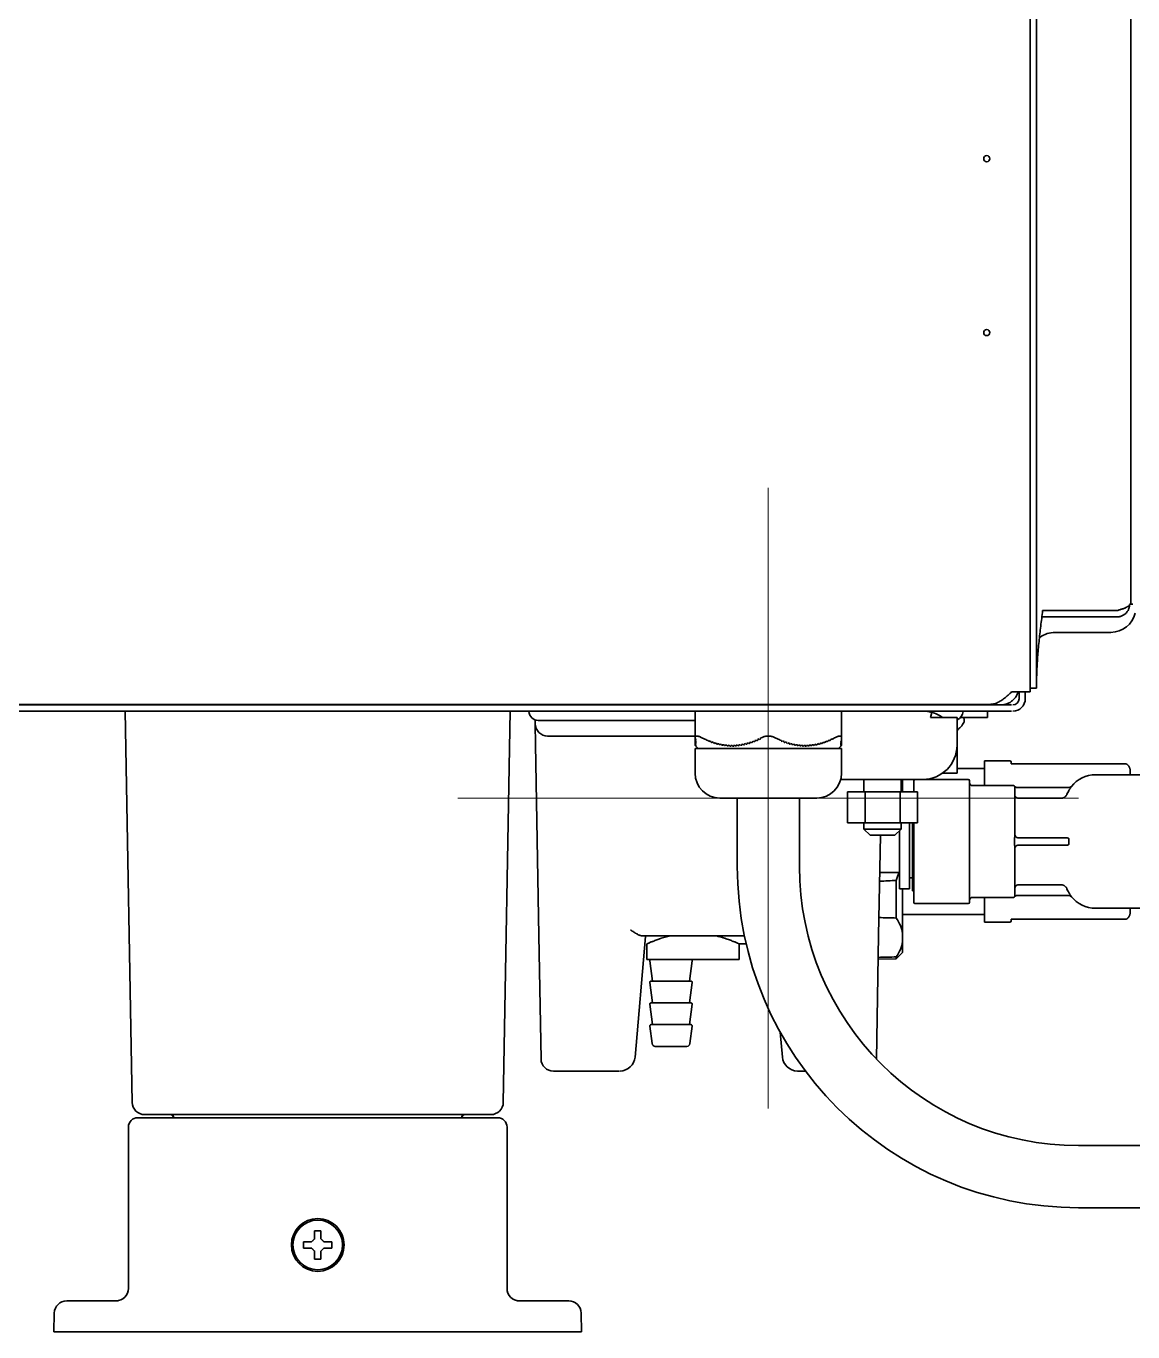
# Model space of a CAD drawing. Extents: x 5809 to 10669, y -850 to 3566.
# Drawn here: x 7912.9 to 8091.2, y 1270.8 to 1481.2 of the extents above; entities that cross this region are included whole.
import ezdxf

# ---------------------------------------------------------------- set-up
doc = ezdxf.new("R2010")
doc.units = 0
doc.header["$LTSCALE"] = 5
doc.layers.get('0').update_dxf_attribs({"linetype": 'CONTINUOUS', "lineweight": 0})
doc.layers.add('1', color=7, linetype='CONTINUOUS', true_color=0xffffff)

msp = doc.modelspace()

# ---------------------------------------------------------------- linework, layer by layer
at = {"color": 1}
for p, q in [((8032.47, 1406.83), (8032.47, 1306.83)), ((7982.47, 1356.83), (8082.47, 1356.83))]:
    msp.add_line(p, q, dxfattribs=at)
at = {"layer": '1', "color": 7, "linetype": 'Continuous', "lineweight": 35}
for p, q in [((8090.87, 1388.07), (8090.87, 2086.35)), ((8074.67, 2073.33), (8074.67, 1373.93)), ((8075.67, 1376.62), (8075.67, 1558.83)), ((8076.67, 1387.03), (8088.67, 1387.03)), ((8090.67, 1388.06), (8091.13, 1388.08)), ((8091.13, 1388.08), (8091.21, 1388.08)), ((8076.58, 1386.03), (8088.67, 1386.03)), ((8078.67, 1383.53), (8087.67, 1383.53)), ((8075.67, 1376.53), (8075.67, 1374.53)), ((8072.67, 1373.93), (8071.67, 1373.93)), ((8074.67, 1373.93), (8072.67, 1373.93)), ((8072.87, 1373.93), (8072.87, 1372.83)), ((8073.87, 1373.93), (8073.87, 1372.83)), ((8074.67, 1374.53), (8075.67, 1374.53)), ((7077.34, 1371.93), (8068.41, 1371.93)), ((7649.37, 1371.83), (8071.67, 1371.83)), ((7931.37, 1371.83), (7931.37, 1371.93)), ((7988.37, 1371.93), (7988.37, 1371.83)), ((7074.67, 1370.83), (8071.67, 1370.83)), ((7929.97, 1307.79), (7928.87, 1370.83)), ((7989.77, 1307.79), (7990.87, 1370.83)), ((8020.67, 1366.6), (8020.67, 1370.83)), ((8044.27, 1366.6), (8044.27, 1370.83)), ((8058.6, 1369.83), (8058.82, 1370.63)), ((8062.87, 1369.83), (8058.6, 1369.83)), ((8062.87, 1365.33), (8062.87, 1369.83)), ((8067.79, 1369.83), (8063.46, 1369.83)), ((8063.84, 1370.83), (8063.84, 1370.77)), ((8067.79, 1369.83), (8067.79, 1370.83)), ((7994.91, 1368.79), (7994.9, 1369.42)), ((7994.97, 1365.47), (7994.91, 1368.79)), ((7998.87, 1369.33), (7995.41, 1369.33)), ((8020.67, 1369.33), (7998.87, 1369.33)), ((8064.04, 1369.23), (8064.04, 1369.43)), ((7995.5, 1334.69), (7994.97, 1365.47)), ((7996.91, 1366.83), (7999.91, 1366.83)), ((7999.91, 1366.83), (8020.67, 1366.83)), ((8020.67, 1366.45), (8020.67, 1366.6)), ((8020.67, 1366.45), (8020.67, 1366.37)), ((8020.67, 1366.25), (8020.67, 1366.37)), ((8020.67, 1366.25), (8020.67, 1366.18)), ((8020.77, 1366.08), (8020.67, 1366.18)), ((8020.67, 1366.07), (8020.67, 1366.18)), ((8020.67, 1366.07), (8020.67, 1366)), ((8020.77, 1365.98), (8020.67, 1366.07)), ((8020.77, 1365.91), (8020.67, 1366)), ((8020.67, 1365.91), (8020.67, 1366)), ((8020.67, 1365.91), (8020.67, 1365.85)), ((8020.77, 1365.81), (8020.67, 1365.91)), ((8020.77, 1365.75), (8020.67, 1365.85)), ((8020.67, 1365.76), (8020.67, 1365.85)), ((8020.67, 1365.76), (8020.67, 1365.71)), ((8020.77, 1365.67), (8020.67, 1365.76)), ((8020.77, 1365.62), (8020.67, 1365.71)), ((8020.67, 1365.64), (8020.67, 1365.71)), ((8020.67, 1365.64), (8020.67, 1365.59)), ((8020.77, 1365.54), (8020.67, 1365.64)), ((8020.77, 1365.5), (8020.67, 1365.59)), ((8020.67, 1365.53), (8020.67, 1365.59)), ((8020.67, 1365.53), (8020.67, 1365.5)), ((8020.77, 1365.44), (8020.67, 1365.53)), ((8020.77, 1365.4), (8020.67, 1365.5)), ((8020.67, 1365.45), (8020.67, 1365.5)), ((8020.67, 1365.45), (8020.67, 1365.42)), ((8020.77, 1365.35), (8020.67, 1365.45)), ((8020.77, 1365.32), (8020.67, 1365.42)), ((8020.67, 1365.38), (8020.67, 1365.42)), ((8020.67, 1365.38), (8020.67, 1365.36)), ((8020.77, 1365.28), (8020.67, 1365.38)), ((8020.77, 1365.26), (8020.67, 1365.36)), ((8020.67, 1365.34), (8020.67, 1365.36)), ((8020.67, 1365.34), (8020.67, 1365.33)), ((8020.77, 1365.24), (8020.67, 1365.34)), ((8020.77, 1366.36), (8020.77, 1366.28)), ((8020.77, 1366.16), (8020.77, 1366.08)), ((8020.77, 1365.98), (8020.77, 1365.91)), ((8020.77, 1365.81), (8020.77, 1365.75)), ((8020.77, 1365.67), (8020.77, 1365.62)), ((8020.77, 1365.54), (8020.77, 1365.5)), ((8020.77, 1365.44), (8020.77, 1365.4)), ((8020.77, 1365.35), (8020.77, 1365.32)), ((8022.77, 1366.1), (8022.82, 1366.01)), ((8022.94, 1366.03), (8022.99, 1365.94)), ((8023.2, 1365.94), (8023.25, 1365.84)), ((8023.38, 1365.87), (8023.43, 1365.78)), ((8023.64, 1365.79), (8023.69, 1365.69)), ((8023.81, 1365.73), (8023.86, 1365.64)), ((8024.07, 1365.66), (8024.12, 1365.56)), ((8024.24, 1365.61), (8024.29, 1365.52)), ((8024.5, 1365.55), (8024.55, 1365.45)), ((8024.67, 1365.51), (8024.72, 1365.41)), ((8024.93, 1365.46), (8024.98, 1365.36)), ((8025.11, 1365.43), (8025.16, 1365.33)), ((8025.37, 1365.39), (8025.42, 1365.29)), ((8025.54, 1365.37), (8025.59, 1365.27)), ((8025.8, 1365.34), (8025.85, 1365.24)), ((8027.32, 1365.24), (8027.27, 1365.34)), ((8027.58, 1365.26), (8027.53, 1365.36)), ((8027.76, 1365.28), (8027.71, 1365.38)), ((8028.02, 1365.32), (8027.97, 1365.42)), ((8028.19, 1365.35), (8028.14, 1365.45)), ((8028.45, 1365.4), (8028.4, 1365.5)), ((8028.62, 1365.44), (8028.57, 1365.53)), ((8028.88, 1365.5), (8028.83, 1365.59)), ((8029.05, 1365.54), (8029, 1365.64)), ((8029.31, 1365.62), (8029.26, 1365.71)), ((8029.49, 1365.67), (8029.44, 1365.76)), ((8029.75, 1365.75), (8029.7, 1365.85)), ((8029.92, 1365.81), (8029.87, 1365.91)), ((8030.18, 1365.91), (8030.13, 1366)), ((8030.35, 1365.98), (8030.3, 1366.07)), ((8030.61, 1366.08), (8030.56, 1366.18)), ((8034.57, 1366.1), (8034.52, 1366.01)), ((8034.74, 1366.03), (8034.69, 1365.94)), ((8035, 1365.94), (8034.95, 1365.84)), ((8035.18, 1365.87), (8035.13, 1365.78)), ((8035.44, 1365.79), (8035.39, 1365.69)), ((8035.61, 1365.73), (8035.56, 1365.64)), ((8035.87, 1365.66), (8035.82, 1365.56)), ((8036.04, 1365.61), (8035.99, 1365.52)), ((8036.3, 1365.55), (8036.25, 1365.45)), ((8036.47, 1365.51), (8036.42, 1365.41)), ((8036.73, 1365.46), (8036.68, 1365.36)), ((8036.91, 1365.43), (8036.86, 1365.33)), ((8037.17, 1365.39), (8037.12, 1365.29)), ((8037.34, 1365.37), (8037.29, 1365.27)), ((8037.6, 1365.34), (8037.55, 1365.24)), ((8039.02, 1365.24), (8039.07, 1365.34)), ((8039.28, 1365.26), (8039.33, 1365.36)), ((8039.46, 1365.28), (8039.51, 1365.38)), ((8039.72, 1365.32), (8039.77, 1365.42)), ((8039.89, 1365.35), (8039.94, 1365.45)), ((8040.15, 1365.4), (8040.2, 1365.5)), ((8040.32, 1365.44), (8040.37, 1365.53)), ((8040.58, 1365.5), (8040.63, 1365.59)), ((8040.75, 1365.54), (8040.8, 1365.64)), ((8041.01, 1365.62), (8041.06, 1365.71)), ((8041.19, 1365.67), (8041.24, 1365.76)), ((8041.45, 1365.75), (8041.5, 1365.85)), ((8041.62, 1365.81), (8041.67, 1365.91)), ((8041.88, 1365.91), (8041.93, 1366)), ((8042.05, 1365.98), (8042.1, 1366.07)), ((8042.31, 1366.08), (8042.36, 1366.18)), ((8044.27, 1366.1), (8044.17, 1366.01)), ((8044.27, 1366.03), (8044.17, 1365.94)), ((8044.17, 1365.94), (8044.17, 1366.01)), ((8044.27, 1365.94), (8044.17, 1365.84)), ((8044.27, 1365.87), (8044.17, 1365.78)), ((8044.17, 1365.78), (8044.17, 1365.84)), ((8044.27, 1365.79), (8044.17, 1365.69)), ((8044.27, 1365.73), (8044.17, 1365.64)), ((8044.17, 1365.64), (8044.17, 1365.69)), ((8044.27, 1365.66), (8044.17, 1365.56)), ((8044.27, 1365.61), (8044.17, 1365.52)), ((8044.17, 1365.52), (8044.17, 1365.56)), ((8044.27, 1365.55), (8044.17, 1365.45)), ((8044.27, 1365.51), (8044.17, 1365.41)), ((8044.27, 1365.46), (8044.17, 1365.36)), ((8044.17, 1365.41), (8044.17, 1365.45)), ((8044.27, 1365.43), (8044.17, 1365.33)), ((8044.27, 1365.39), (8044.17, 1365.29)), ((8044.27, 1365.37), (8044.17, 1365.27)), ((8044.17, 1365.33), (8044.17, 1365.36)), ((8044.27, 1365.34), (8044.17, 1365.24)), ((8044.27, 1366.09), (8044.27, 1366.03)), ((8044.27, 1365.94), (8044.27, 1366.03)), ((8044.27, 1365.94), (8044.27, 1365.87)), ((8044.27, 1365.79), (8044.27, 1365.87)), ((8044.27, 1365.79), (8044.27, 1365.73)), ((8044.27, 1365.66), (8044.27, 1365.73)), ((8044.27, 1365.66), (8044.27, 1365.61)), ((8044.27, 1365.55), (8044.27, 1365.61)), ((8044.27, 1365.55), (8044.27, 1365.51)), ((8044.27, 1365.46), (8044.27, 1365.51)), ((8044.27, 1365.46), (8044.27, 1365.43)), ((8044.27, 1365.39), (8044.27, 1365.43)), ((8044.27, 1365.39), (8044.27, 1365.37)), ((8044.27, 1365.34), (8044.27, 1365.37)), ((8044.27, 1365.34), (8044.27, 1365.33)), ((8020.67, 1365.33), (8020.77, 1365.23)), ((8020.67, 1365.31), (8020.67, 1365.33)), ((8020.67, 1365.31), (8020.67, 1365.31)), ((8020.67, 1365.31), (8020.77, 1365.21)), ((8020.67, 1365.31), (8020.77, 1365.21)), ((8020.67, 1365.31), (8021.16, 1364.83)), ((8032.47, 1364.83), (8020.67, 1364.83)), ((8020.67, 1364.83), (8020.67, 1360.83)), ((8020.77, 1365.28), (8020.77, 1365.26)), ((8020.77, 1365.24), (8020.77, 1365.23)), ((8020.77, 1365.21), (8020.77, 1365.21)), ((8025.97, 1365.33), (8026.02, 1365.23)), ((8026.23, 1365.32), (8026.28, 1365.22)), ((8026.41, 1365.31), (8026.46, 1365.21)), ((8026.67, 1365.31), (8026.72, 1365.21)), ((8026.84, 1365.31), (8026.89, 1365.21)), ((8027.15, 1365.23), (8027.1, 1365.33)), ((8044.27, 1364.83), (8032.47, 1364.83)), ((8037.77, 1365.33), (8037.72, 1365.23)), ((8038.03, 1365.32), (8037.98, 1365.22)), ((8038.21, 1365.31), (8038.16, 1365.21)), ((8038.47, 1365.31), (8038.42, 1365.21)), ((8038.64, 1365.31), (8038.59, 1365.21)), ((8038.85, 1365.23), (8038.9, 1365.33)), ((8043.79, 1364.83), (8044.27, 1365.31)), ((8044.27, 1365.33), (8044.17, 1365.23)), ((8044.27, 1365.32), (8044.17, 1365.22)), ((8044.27, 1365.31), (8044.17, 1365.21)), ((8044.17, 1365.27), (8044.17, 1365.29)), ((8044.17, 1365.23), (8044.17, 1365.24)), ((8044.17, 1365.21), (8044.17, 1365.22)), ((8044.27, 1365.32), (8044.27, 1365.33)), ((8044.27, 1365.32), (8044.27, 1365.31)), ((8044.27, 1365.31), (8044.27, 1365.31)), ((8044.27, 1360.83), (8044.27, 1364.83)), ((8062.87, 1365.33), (8062.87, 1360.83)), ((8067.29, 1361.58), (8062.87, 1361.58)), ((8067.29, 1358.83), (8067.29, 1362.83)), ((8071.39, 1362.83), (8067.29, 1362.83)), ((8071.59, 1362.63), (8071.59, 1362.35)), ((8089.91, 1362.35), (8071.59, 1362.35)), ((8072.59, 1362.35), (8072.59, 1362.35)), ((8044.15, 1359.83), (8044.37, 1359.83)), ((8044.37, 1359.83), (8057.37, 1359.83)), ((8047.87, 1359.83), (8047.87, 1357.83)), ((8053.87, 1357.83), (8053.87, 1359.83)), ((8054.09, 1359.83), (8054.09, 1357.83)), ((8055.89, 1359.63), (8055.89, 1357.83)), ((8064.69, 1359.83), (8056.09, 1359.83)), ((8062.87, 1360.83), (8060.54, 1360.83)), ((8064.89, 1340.03), (8064.89, 1359.63)), ((8110.19, 1360.58), (8085.19, 1360.58)), ((8090.79, 1361.12), (8090.79, 1360.58)), ((8045.22, 1357.83), (8045.22, 1352.83)), ((8045.22, 1357.83), (8048.05, 1357.83)), ((8048.05, 1357.83), (8053.7, 1357.83)), ((8048.05, 1357.83), (8048.05, 1352.83)), ((8053.7, 1357.83), (8056.52, 1357.83)), ((8053.7, 1357.83), (8053.7, 1352.83)), ((8056.52, 1357.83), (8056.52, 1352.83)), ((8071.99, 1358.83), (8065.39, 1358.83)), ((8072.16, 1358.74), (8072.16, 1358.73)), ((8072.19, 1358.56), (8072.19, 1350.88)), ((8080.91, 1358.53), (8072.57, 1358.53)), ((8081.3, 1358.71), (8081.3, 1358.7)), ((8040.27, 1356.83), (8024.67, 1356.83)), ((8027.47, 1356.83), (8027.47, 1345.83)), ((8037.47, 1345.83), (8037.47, 1356.83)), ((8079.65, 1356.8), (8072.69, 1356.8)), ((8048.05, 1352.83), (8045.22, 1352.83)), ((8047.87, 1352.83), (8047.87, 1351.83)), ((8053.7, 1352.83), (8048.05, 1352.83)), ((8056.52, 1352.83), (8053.7, 1352.83)), ((8053.87, 1351.83), (8053.87, 1352.83)), ((8055.19, 1352.83), (8055.19, 1342.23)), ((8055.69, 1352.83), (8055.69, 1349.83)), ((8055.89, 1352.83), (8055.89, 1349.83)), ((8047.87, 1351.83), (8048.87, 1350.83)), ((8047.87, 1351.83), (8053.87, 1351.83)), ((8048.87, 1350.83), (8050.87, 1350.83)), ((8050.52, 1350.83), (8050.24, 1334.69)), ((8050.87, 1350.83), (8052.87, 1350.83)), ((8052.87, 1350.83), (8053.87, 1351.83)), ((8053.59, 1342.23), (8053.59, 1351.55)), ((8055.69, 1349.83), (8055.69, 1341.88)), ((8055.89, 1349.83), (8055.89, 1340.03)), ((8072.16, 1349.41), (8072.16, 1350.25)), ((8072.19, 1348.77), (8072.19, 1341.09)), ((8080.47, 1350.43), (8072.69, 1350.43)), ((8072.69, 1349.23), (8080.47, 1349.23)), ((8080.91, 1350.24), (8080.91, 1349.42)), ((8050.42, 1344.83), (8053.59, 1344.83)), ((8053.09, 1337.5), (8053.09, 1343.56)), ((8053.59, 1342.23), (8055.19, 1342.23)), ((8054.09, 1342.23), (8054.09, 1335.04)), ((8055.19, 1344), (8055.69, 1344)), ((8072.69, 1342.85), (8079.65, 1342.85)), ((8055.69, 1341.88), (8055.89, 1341.88)), ((8065.39, 1340.83), (8071.99, 1340.83)), ((8067.29, 1336.83), (8067.29, 1340.83)), ((8072.16, 1340.92), (8072.16, 1340.91)), ((8072.57, 1341.13), (8080.91, 1341.13)), ((8081.3, 1340.95), (8081.3, 1340.94)), ((8054.09, 1338.08), (8067.29, 1338.08)), ((8056.09, 1339.83), (8064.69, 1339.83)), ((8085.19, 1339.08), (8110.19, 1339.08)), ((8090.79, 1339.08), (8090.79, 1338.53)), ((8067.29, 1336.83), (8071.39, 1336.83)), ((8071.59, 1337.03), (8071.59, 1337.3)), ((8071.59, 1337.3), (8089.91, 1337.3)), ((8072.59, 1337.3), (8072.59, 1337.31)), ((7995.85, 1314.79), (7995.5, 1334.69)), ((8011, 1315.11), (8012.7, 1334.54)), ((8028.63, 1334.62), (8012.17, 1334.62)), ((8012.7, 1334.54), (8012.71, 1334.62)), ((8049.89, 1314.79), (8050.24, 1334.69)), ((8054.09, 1335.04), (8054.09, 1333.7)), ((8012.89, 1333.37), (8012.89, 1330.83)), ((8012.89, 1333.33), (8012.99, 1333.33)), ((8027.7, 1333.33), (8028.91, 1333.33)), ((8027.79, 1330.83), (8027.79, 1333.37)), ((8053.09, 1330.91), (8054.09, 1331.93)), ((8054.09, 1331.93), (8054.09, 1333.7)), ((8027.79, 1330.83), (8012.89, 1330.83)), ((8013.39, 1330.6), (8013.79, 1327.33)), ((8019.79, 1327.33), (8020.19, 1330.6)), ((8050.18, 1330.86), (8053.09, 1330.91)), ((8053.09, 1330.91), (8053.09, 1331.24)), ((8013.39, 1327.1), (8013.79, 1323.83)), ((8013.59, 1327.33), (8019.99, 1327.33)), ((8019.79, 1323.83), (8020.19, 1327.1)), ((8013.39, 1323.6), (8013.79, 1320.33)), ((8013.59, 1323.83), (8019.99, 1323.83)), ((8019.79, 1320.33), (8020.19, 1323.6)), ((8013.39, 1320.1), (8013.74, 1317.27)), ((8013.59, 1320.33), (8019.99, 1320.33)), ((8019.85, 1317.27), (8020.19, 1320.1)), ((8034.4, 1319.11), (8034.75, 1315.11)), ((8019.35, 1316.83), (8014.24, 1316.83)), ((7997.85, 1312.83), (8008.51, 1312.83)), ((8037.24, 1312.83), (8038.47, 1312.83)), ((7930.87, 1305.33), (7933.37, 1305.33)), ((7933.97, 1305.83), (7931.97, 1305.83)), ((7933.37, 1305.33), (7986.37, 1305.33)), ((7985.77, 1305.83), (7933.97, 1305.83)), ((7936.63, 1305.33), (7936.63, 1305.33)), ((7983.11, 1305.33), (7983.11, 1305.33)), ((7987.77, 1305.83), (7985.77, 1305.83)), ((7986.37, 1305.33), (7988.87, 1305.33)), ((7929.37, 1277.83), (7929.37, 1303.83)), ((7990.37, 1303.83), (7990.37, 1277.83)), ((8092.47, 1300.83), (8082.47, 1300.83)), ((8082.47, 1290.83), (8092.47, 1290.83)), ((7957.57, 1284.83), (7957.57, 1285.33)), ((7957.57, 1284.33), (7957.57, 1284.83)), ((7962.17, 1285.33), (7962.17, 1284.83)), ((7962.17, 1284.83), (7962.17, 1284.33)), ((7918.46, 1275.58), (7918.45, 1275.57)), ((7919.43, 1275.83), (7921.43, 1275.83)), ((7921.43, 1275.83), (7927.74, 1275.83)), ((7991.92, 1275.88), (7991.74, 1275.93)), ((7992, 1275.83), (7998.32, 1275.83)), ((7998.32, 1275.83), (8000.32, 1275.83)), ((8001.3, 1275.57), (8001.28, 1275.58)), ((7917.37, 1270.83), (7917.43, 1273.86)), ((8002.32, 1273.86), (8002.37, 1270.83)), ((7921.37, 1270.83), (7917.37, 1270.83)), ((7998.37, 1270.83), (7921.37, 1270.83)), ((8002.37, 1270.83), (7998.37, 1270.83))]:
    msp.add_line(p, q, dxfattribs=at)
at = {"layer": '1'}
msp.add_line((8053.59, 1351.55), (8053.59, 1344.83), dxfattribs=at)
at = {"layer": '1', "color": 7, "linetype": 'Continuous', "lineweight": 35}
for centre, radius in [((8067.67, 1459.83), 0.5), ((8067.67, 1431.83), 0.5), ((7959.87, 1284.83), 4.25), ((7959.87, 1284.83), 4)]:
    msp.add_circle(centre, radius, dxfattribs=at)
for centre, radius, start, end in [((8087.67, 1387.53), 4, 270, 346.8394), ((8078.67, 1379.53), 4, 90, 127.4921), ((8071.87, 1372.83), 1, 270, 0), ((8071.87, 1372.83), 2, 270, 0), ((7995.41, 1370.83), 1.5, 182, 270), ((8057.37, 1365.33), 5.5, 74.7449, 90), ((8057.37, 1365.33), 5.5, 54.9032, 74.7449), ((8062.34, 1370.83), 1.5, 290.9307, 358), ((8063.64, 1369.43), 0.4, 0, 90), ((7996.91, 1368.83), 2, 181, 270), ((8059.84, 1371.45), 4.8, 309.1314, 329.6988), ((8063.64, 1369.23), 0.4, 329.6988, 0), ((8147.57, 1505.59), 188.32, 227.6358, 227.6769), ((8156.76, 1514.66), 201.27, 227.4571, 227.4958), ((8172.75, 1530.47), 223.82, 227.1979, 227.2328), ((8057.37, 1365.33), 5.5, 270, 0), ((8071.39, 1362.63), 0.2, 0, 90), ((8024.67, 1360.83), 4, 180, 270), ((8040.27, 1360.83), 4, 270, 0), ((8056.09, 1359.63), 0.2, 90, 180), ((8064.69, 1359.63), 0.2, 0, 90), ((8065.39, 1359.33), 0.5, 180, 270), ((8085.19, 1355.58), 5, 90, 141.1508), ((8071.99, 1358.63), 0.2, 34.8499, 90), ((8072.57, 1359.03), 0.5, 214.8499, 270), ((8080.91, 1359.03), 0.5, 270, 321.1508), ((8072.69, 1350.93), 0.5, 180, 270), ((8072.69, 1348.73), 0.5, 90, 180), ((8082.47, 1345.83), 55, 180, 270), ((8082.47, 1345.83), 45, 180, 270), ((7910.99, 4040.46), 2700.64, 272.95884, 273.01615), ((8065.39, 1340.33), 0.5, 90, 180), ((8071.99, 1341.03), 0.2, 270, 325.1501), ((8072.57, 1340.63), 0.5, 90, 145.1501), ((8080.91, 1340.63), 0.5, 38.8492, 90), ((8085.19, 1344.08), 5, 218.8492, 270), ((8056.09, 1340.03), 0.2, 180, 270), ((8064.69, 1340.03), 0.2, 270, 0), ((8071.39, 1337.03), 0.2, 270, 0), ((8013.59, 1330.63), 0.2, 90, 186.9365), ((8019.99, 1330.63), 0.2, 353.0635, 90), ((8013.59, 1327.13), 0.2, 90, 186.9365), ((8019.99, 1327.13), 0.2, 353.0635, 90), ((8013.59, 1323.63), 0.2, 90, 186.9365), ((8019.99, 1323.63), 0.2, 353.0635, 90), ((8013.59, 1320.13), 0.2, 90, 186.9365), ((8019.99, 1320.13), 0.2, 353.0635, 90), ((8014.24, 1317.33), 0.5, 186.9365, 270), ((8019.35, 1317.33), 0.5, 270, 353.0635), ((8008.51, 1315.33), 2.5, 271.5557, 355), ((8037.24, 1315.33), 2.5, 185, 267.8197), ((7997.85, 1314.83), 2, 181, 269.999), ((8047.9, 1314.83), 2, 358.7725, 359), ((7931.97, 1307.83), 2, 181, 270), ((7987.77, 1307.83), 2, 270, 359), ((7930.87, 1303.83), 1.5, 90, 180), ((7936.13, 1305.33), 0.5, 1, 90), ((7936.17, 1305.33), 0.5, 0, 90), ((7983.57, 1305.33), 0.5, 90, 180), ((7983.61, 1305.33), 0.5, 90, 179), ((7988.87, 1303.83), 1.5, 0, 90), ((7927.37, 1277.83), 2, 270, 0), ((7992.37, 1277.83), 2, 180, 270), ((7919.43, 1273.83), 2, 90, 179), ((8000.32, 1273.83), 2, 1, 90)]:
    msp.add_arc(centre, radius, start, end, dxfattribs=at)
for centre, major_axis, ratio, start_param, end_param in [((8027.62, 1381.78), (0, 16.72), 0.866025, 2.803604, 2.816256), ((8027.39, 1381.37), (0, 16.18), 0.866025, 2.818486, 2.837982), ((8027.31, 1380.68), (0, 15.57), 0.866025, 2.835814, 2.849259), ((8027.12, 1380.36), (0, 15.12), 0.866025, 2.851342, 2.87199), ((8027.07, 1379.74), (0, 14.58), 0.866025, 2.869992, 2.884205), ((8026.92, 1379.49), (0, 14.22), 0.866025, 2.886105, 2.907849), ((8026.9, 1378.93), (0, 13.75), 0.866025, 2.90606, 2.920993), ((8026.78, 1378.77), (0, 13.47), 0.866025, 2.922673, 2.945428), ((8026.77, 1378.27), (0, 13.07), 0.866025, 2.943883, 2.959468), ((8026.68, 1378.17), (0, 12.87), 0.866025, 2.960893, 2.984539), ((8026.7, 1377.74), (0, 12.53), 0.866025, 2.983273, 2.999417), ((8026.62, 1377.71), (0, 12.41), 0.866025, 3.000555, 3.024939), ((8026.59, 1377.38), (0, 12.08), 0.866025, 3.041395, 3.066336), ((8026.56, 1377.34), (0, 12.03), 0.866025, 3.209826, 3.234841), ((8026.53, 1377.65), (0, 12.34), 0.866025, 3.251358, 3.275849), ((8026.56, 1377.66), (0, 12.45), 0.866025, 3.276936, 3.293163), ((8026.48, 1378.09), (0, 12.78), 0.866025, 3.291947, 3.315729), ((8026.49, 1378.17), (0, 12.97), 0.866025, 3.317108, 3.332793), ((8026.39, 1378.66), (0, 13.36), 0.866025, 3.331293, 3.354207), ((8026.37, 1378.81), (0, 13.62), 0.866025, 3.355847, 3.370895), ((8026.25, 1379.36), (0, 14.08), 0.866025, 3.369144, 3.391064), ((8026.21, 1379.59), (0, 14.43), 0.866025, 3.39293, 3.407267), ((8026.06, 1380.2), (0, 14.96), 0.866025, 3.405302, 3.426138), ((8025.98, 1380.52), (0, 15.39), 0.866025, 3.428193, 3.44177), ((8025.81, 1381.19), (0, 15.99), 0.866025, 3.439628, 3.459319), ((8025.68, 1381.59), (0, 16.51), 0.866025, 3.461528, 3.474314), ((8025.48, 1382.33), (0, 17.18), 0.866025, 3.472031, 3.490549), ((8025.31, 1382.81), (0, 17.81), 0.866025, 3.492876, 3.504862), ((8025.06, 1383.61), (0, 18.56), 0.866025, 3.502473, 3.519811), ((8106.78, 1530.47), (0, -223.82), 0.5, 5.536148, 5.536757), ((8099.04, 1514.66), (0, -201.27), 0.5, 5.540672, 5.541346), ((8024.84, 1384.19), (0, 19.29), 0.866025, 3.522224, 3.533416), ((8024.53, 1385.13), (0, 20.19), 0.866025, 3.530974, 3.549782), ((8094.62, 1505.59), (0, -188.32), 0.5, 5.54379, 5.544508), ((8039.32, 1381.78), (0, -16.72), 0.866025, 5.945196, 5.957848), ((8039.19, 1381.37), (0, -16.18), 0.866025, 5.960079, 5.979575), ((8039.01, 1380.68), (0, -15.57), 0.866025, 5.977407, 5.990852), ((8038.92, 1380.36), (0, -15.12), 0.866025, 5.992935, 6.013582), ((8038.77, 1379.74), (0, -14.58), 0.866025, 6.011585, 6.025797), ((8038.72, 1379.49), (0, -14.22), 0.866025, 6.027697, 6.049442), ((8038.6, 1378.93), (0, -13.75), 0.866025, 6.047652, 6.062585), ((8038.58, 1378.77), (0, -13.47), 0.866025, 6.064266, 6.08702), ((8038.47, 1378.27), (0, -13.07), 0.866025, 6.085476, 6.10106), ((8038.48, 1378.17), (0, -12.87), 0.866025, 6.102485, 6.126131), ((8038.4, 1377.74), (0, -12.53), 0.866025, 6.124865, 6.141009), ((8038.42, 1377.71), (0, -12.41), 0.866025, 6.142147, 6.166532), ((8038.39, 1377.38), (0, -12.08), 0.866025, 6.182987, 6.207929), ((8038.36, 1377.34), (0, -12.03), 0.866025, 0.068233, 0.093248), ((8038.33, 1377.65), (0, -12.34), 0.866025, 0.109765, 0.134256), ((8038.26, 1377.66), (0, -12.45), 0.866025, 0.135344, 0.151571), ((8038.28, 1378.09), (0, -12.78), 0.866025, 0.150355, 0.174136), ((8038.19, 1378.17), (0, -12.97), 0.866025, 0.175515, 0.191201), ((8038.19, 1378.66), (0, -13.36), 0.866025, 0.189701, 0.212614), ((8038.07, 1378.81), (0, -13.62), 0.866025, 0.214254, 0.229302), ((8038.05, 1379.36), (0, -14.08), 0.866025, 0.227551, 0.249472), ((8037.91, 1379.59), (0, -14.43), 0.866025, 0.251338, 0.265675), ((8037.86, 1380.2), (0, -14.96), 0.866025, 0.26371, 0.284546), ((8037.68, 1380.52), (0, -15.39), 0.866025, 0.286601, 0.300177), ((8037.61, 1381.19), (0, -15.99), 0.866025, 0.298035, 0.317727), ((8037.38, 1381.59), (0, -16.51), 0.866025, 0.319935, 0.332721), ((8037.28, 1382.33), (0, -17.18), 0.866025, 0.330439, 0.348956), ((8037.01, 1382.81), (0, -17.81), 0.866025, 0.351283, 0.363269), ((7966.5, 1530.47), (0, -223.82), 0.5, 0.746428, 0.747037), ((8036.86, 1383.61), (0, -18.56), 0.866025, 0.36088, 0.378218), ((7974.75, 1514.66), (0, -201.27), 0.5, 0.741839, 0.742513), ((8036.54, 1384.19), (0, -19.29), 0.866025, 0.380632, 0.391823), ((7979.52, 1505.59), (0, -188.32), 0.5, 0.738677, 0.739395), ((8036.33, 1385.13), (0, -20.19), 0.866025, 0.389382, 0.408189), ((8026.65, 1377.34), (0, 12.13), 0.866025, 3.023982, 3.040571), ((8026.63, 1377.07), (0, 11.86), 0.866025, 3.065712, 3.082613), ((8026.57, 1377.18), (0, 11.87), 0.866025, 3.083101, 3.108394), ((8026.62, 1376.93), (0, 11.72), 0.866025, 3.108118, 3.125186), ((8026.57, 1377.11), (0, 11.8), 0.866025, 3.125326, 3.150747), ((8026.62, 1376.92), (0, 11.71), 0.866025, 3.150828, 3.167908), ((8026.57, 1377.16), (0, 11.85), 0.866025, 3.167692, 3.193022), ((8026.62, 1377.04), (0, 11.83), 0.866025, 3.193452, 3.210392), ((8026.6, 1377.28), (0, 12.07), 0.866025, 3.235609, 3.252261), ((8038.35, 1377.34), (0, -12.13), 0.866025, 6.165575, 6.182164), ((8038.33, 1377.07), (0, -11.86), 0.866025, 6.207304, 6.224206), ((8038.37, 1377.18), (0, -11.87), 0.866025, 6.224694, 6.249986), ((8038.32, 1376.93), (0, -11.72), 0.866025, 6.249711, 6.266779), ((8038.37, 1377.11), (0, -11.8), 0.866025, 6.266918, 6.29234), ((8038.32, 1376.92), (0, -11.71), 0.866025, 0.009235, 0.026316), ((8038.37, 1377.16), (0, -11.85), 0.866025, 0.0261, 0.051429), ((8038.32, 1377.04), (0, -11.83), 0.866025, 0.051859, 0.0688), ((8038.3, 1377.28), (0, -12.07), 0.866025, 0.094016, 0.110668), ((8072.69, 1357.3), (0.5, 0), 0.98933, 3.141593, 4.712389), ((8072.69, 1342.36), (-0.5, 0), 0.98933, -1.570796, 0), ((7910.99, -10.95), (-2700.64, 0), 0.5, 4.659747, 4.660785), ((7910.99, 2679.69), (-2700.64, 0), 0.5, 1.622358, 1.623438)]:
    msp.add_ellipse(centre, major_axis=major_axis, ratio=ratio, start_param=start_param, end_param=end_param, dxfattribs=at)
for points, knots in [([(8076.67, 1387.03), (8076.57, 1386.19), (8076.36, 1384.53), (8076.08, 1382.03), (8075.85, 1379.53), (8075.74, 1377.61), (8075.7, 1376.53), (8075.7, 1376.28)], [0, 0, 0, 0, 0.232572, 0.465144, 0.697716, 0.930287, 1, 1, 1, 1]), ([(8072.72, 1373.88), (8072.7, 1373.81), (8072.67, 1373.74), (8072.57, 1373.5), (8072.48, 1373.32), (8072.26, 1373), (8072.13, 1372.84), (8071.86, 1372.57), (8071.7, 1372.44), (8071.38, 1372.22), (8071.2, 1372.13), (8070.84, 1371.98), (8070.65, 1371.92), (8070.27, 1371.85), (8070.07, 1371.83), (8069.87, 1371.83)], [0, 0, 0, 0, 0.057253, 0.057253, 0.214377, 0.214377, 0.371502, 0.371502, 0.528626, 0.528626, 0.685751, 0.685751, 0.842875, 0.842875, 1, 1, 1, 1]), ([(7931.37, 1371.83), (7931.21, 1371.83), (7931.05, 1371.84), (7930.87, 1371.88), (7930.85, 1371.88), (7930.84, 1371.88)], [0, 0, 0, 0, 0.90385, 0.90385, 1, 1, 1, 1]), ([(7988.9, 1371.88), (7988.88, 1371.88), (7988.87, 1371.88), (7988.7, 1371.84), (7988.54, 1371.83), (7988.37, 1371.83)], [0, 0, 0, 0, 0.067474, 0.067474, 1, 1, 1, 1]), ([(8020.65, 1366.77), (8020.6, 1366.77), (8020.55, 1366.78), (8020.37, 1366.79), (8020.25, 1366.81), (8020.01, 1366.82), (8019.89, 1366.83), (8019.77, 1366.83)], [0, 0, 0, 0, 0.170981, 0.170981, 0.58549, 0.58549, 1, 1, 1, 1]), ([(8021.67, 1366.6), (8021.6, 1366.63), (8021.53, 1366.66), (8021.4, 1366.72), (8021.33, 1366.75), (8021.25, 1366.77), (8021.24, 1366.78), (8021.21, 1366.78), (8021.16, 1366.8), (8021.12, 1366.81), (8021.04, 1366.82), (8020.99, 1366.83), (8020.93, 1366.83), (8020.92, 1366.83), (8020.9, 1366.82), (8020.87, 1366.82), (8020.84, 1366.82), (8020.79, 1366.8), (8020.76, 1366.79), (8020.73, 1366.76), (8020.73, 1366.76), (8020.72, 1366.74), (8020.7, 1366.73), (8020.69, 1366.71), (8020.68, 1366.66), (8020.67, 1366.63), (8020.67, 1366.6)], [0, 0, 0, 0, 0.125, 0.125, 0.25, 0.25, 0.28125, 0.28125, 0.3125, 0.375, 0.375, 0.5, 0.5, 0.53125, 0.53125, 0.5625, 0.625, 0.625, 0.75, 0.75, 0.78125, 0.78125, 0.8125, 0.875, 0.875, 1, 1, 1, 1]), ([(8031.47, 1366.6), (8031.54, 1366.63), (8031.62, 1366.66), (8031.78, 1366.72), (8031.86, 1366.75), (8031.97, 1366.77), (8031.99, 1366.78), (8032.03, 1366.78), (8032.09, 1366.8), (8032.16, 1366.81), (8032.29, 1366.82), (8032.38, 1366.83), (8032.56, 1366.83), (8032.65, 1366.82), (8032.83, 1366.8), (8032.92, 1366.79), (8033.02, 1366.76), (8033.04, 1366.76), (8033.09, 1366.74), (8033.15, 1366.73), (8033.21, 1366.71), (8033.33, 1366.66), (8033.4, 1366.63), (8033.47, 1366.6)], [0, 0, 0, 0, 0.125, 0.125, 0.25, 0.25, 0.28125, 0.28125, 0.3125, 0.375, 0.375, 0.5, 0.5, 0.625, 0.625, 0.75, 0.75, 0.78125, 0.78125, 0.8125, 0.875, 0.875, 1, 1, 1, 1]), ([(8044.27, 1366.6), (8044.27, 1366.63), (8044.27, 1366.66), (8044.25, 1366.72), (8044.23, 1366.75), (8044.2, 1366.77), (8044.2, 1366.78), (8044.18, 1366.78), (8044.16, 1366.8), (8044.14, 1366.81), (8044.09, 1366.82), (8044.05, 1366.83), (8043.99, 1366.83), (8043.98, 1366.83), (8043.96, 1366.82), (8043.92, 1366.82), (8043.88, 1366.82), (8043.8, 1366.8), (8043.74, 1366.79), (8043.66, 1366.76), (8043.65, 1366.76), (8043.62, 1366.74), (8043.57, 1366.73), (8043.52, 1366.71), (8043.42, 1366.66), (8043.34, 1366.63), (8043.27, 1366.6)], [0, 0, 0, 0, 0.125, 0.125, 0.25, 0.25, 0.28125, 0.28125, 0.3125, 0.375, 0.375, 0.5, 0.5, 0.53125, 0.53125, 0.5625, 0.625, 0.625, 0.75, 0.75, 0.78125, 0.78125, 0.8125, 0.875, 0.875, 1, 1, 1, 1]), ([(8090.18, 1362.31), (8090.15, 1362.32), (8090.12, 1362.33), (8090.05, 1362.34), (8090.02, 1362.35), (8089.96, 1362.35), (8089.92, 1362.35), (8089.86, 1362.35), (8089.83, 1362.35), (8089.79, 1362.35)], [0, 0, 0, 0, 0.25, 0.25, 0.5, 0.5, 0.75, 0.75, 1, 1, 1, 1]), ([(8090.64, 1361.79), (8090.62, 1361.84), (8090.59, 1361.89), (8090.54, 1361.97), (8090.53, 1361.99), (8090.49, 1362.04), (8090.48, 1362.06), (8090.42, 1362.13), (8090.38, 1362.17), (8090.32, 1362.22), (8090.31, 1362.23), (8090.29, 1362.24), (8090.27, 1362.25), (8090.24, 1362.28), (8090.21, 1362.3), (8090.18, 1362.31)], [0, 0, 0, 0, 0.25, 0.25, 0.375, 0.375, 0.5, 0.5, 0.75, 0.75, 0.8125, 0.8125, 0.875, 0.875, 1, 1, 1, 1]), ([(8090.79, 1361.12), (8090.79, 1361.13), (8090.79, 1361.14), (8090.79, 1361.15), (8090.79, 1361.18), (8090.79, 1361.23), (8090.78, 1361.27), (8090.77, 1361.36), (8090.76, 1361.42), (8090.74, 1361.51), (8090.74, 1361.53), (8090.72, 1361.59), (8090.71, 1361.62), (8090.68, 1361.69), (8090.66, 1361.75), (8090.64, 1361.79)], [0, 0, 0, 0, 0.03125, 0.03125, 0.0625, 0.125, 0.25, 0.25, 0.5, 0.5, 0.625, 0.625, 0.75, 0.75, 1, 1, 1, 1]), ([(8072.19, 1358.56), (8072.19, 1358.57), (8072.19, 1358.58), (8072.19, 1358.59), (8072.19, 1358.6), (8072.19, 1358.62), (8072.19, 1358.63), (8072.18, 1358.65), (8072.18, 1358.66), (8072.17, 1358.67), (8072.17, 1358.68), (8072.17, 1358.7), (8072.16, 1358.71), (8072.16, 1358.72), (8072.16, 1358.73), (8072.16, 1358.73)], [0, 0, 0, 0, 0.0625, 0.0625, 0.125, 0.125, 0.25, 0.25, 0.375, 0.375, 0.5, 0.5, 0.75, 0.75, 1, 1, 1, 1]), ([(8080.57, 1357.42), (8080.56, 1357.39), (8080.55, 1357.37), (8080.53, 1357.33), (8080.52, 1357.31), (8080.48, 1357.24), (8080.43, 1357.16), (8080.36, 1357.09), (8080.31, 1357.05), (8080.3, 1357.04), (8080.29, 1357.03), (8080.26, 1357), (8080.23, 1356.98), (8080.17, 1356.94), (8080.12, 1356.92), (8080.06, 1356.89), (8080.04, 1356.88), (8079.99, 1356.86), (8079.94, 1356.84), (8079.89, 1356.83), (8079.85, 1356.82), (8079.82, 1356.82), (8079.75, 1356.8), (8079.7, 1356.8), (8079.65, 1356.8)], [0, 0, 0, 0, 0.0625, 0.0625, 0.125, 0.125, 0.25, 0.375, 0.375, 0.40625, 0.40625, 0.4375, 0.5, 0.5, 0.625, 0.625, 0.6875, 0.6875, 0.75, 0.8125, 0.8125, 0.875, 0.875, 1, 1, 1, 1]), ([(8081.3, 1358.7), (8081.3, 1358.7), (8081.3, 1358.7), (8081.29, 1358.69), (8081.29, 1358.68), (8081.28, 1358.67), (8081.27, 1358.66), (8081.27, 1358.65), (8081.26, 1358.63), (8081.25, 1358.62), (8081.24, 1358.6), (8081.23, 1358.6), (8081.23, 1358.59), (8081.22, 1358.58), (8081.2, 1358.55), (8081.18, 1358.52), (8081.16, 1358.49), (8081.15, 1358.48), (8081.14, 1358.46), (8081.14, 1358.45), (8081.12, 1358.43), (8081.11, 1358.41), (8081.08, 1358.36), (8081.06, 1358.33), (8081.03, 1358.28), (8081.02, 1358.27), (8081.01, 1358.26), (8080.99, 1358.23), (8080.98, 1358.2), (8080.94, 1358.14), (8080.92, 1358.1), (8080.9, 1358.06)], [0, 0, 0, 0, 0.0625, 0.0625, 0.125, 0.1875, 0.1875, 0.25, 0.25, 0.3125, 0.3125, 0.34375, 0.34375, 0.375, 0.375, 0.5, 0.5, 0.53125, 0.53125, 0.5625, 0.5625, 0.625, 0.625, 0.75, 0.75, 0.78125, 0.78125, 0.8125, 0.875, 0.875, 1, 1, 1, 1]), ([(8072.16, 1350.25), (8072.16, 1350.3), (8072.16, 1350.36), (8072.16, 1350.44), (8072.16, 1350.47), (8072.17, 1350.52), (8072.17, 1350.55), (8072.17, 1350.6), (8072.17, 1350.63), (8072.18, 1350.68), (8072.18, 1350.71), (8072.19, 1350.76), (8072.19, 1350.78), (8072.19, 1350.82), (8072.19, 1350.83), (8072.19, 1350.86), (8072.19, 1350.87), (8072.19, 1350.88)], [0, 0, 0, 0, 0.25, 0.25, 0.375, 0.375, 0.5, 0.5, 0.625, 0.625, 0.75, 0.75, 0.875, 0.875, 0.9375, 0.9375, 1, 1, 1, 1]), ([(8072.19, 1348.77), (8072.19, 1348.78), (8072.19, 1348.79), (8072.19, 1348.82), (8072.19, 1348.83), (8072.19, 1348.87), (8072.19, 1348.89), (8072.18, 1348.94), (8072.18, 1348.97), (8072.17, 1349.02), (8072.17, 1349.05), (8072.17, 1349.13), (8072.16, 1349.19), (8072.16, 1349.3), (8072.16, 1349.35), (8072.16, 1349.41)], [0, 0, 0, 0, 0.0625, 0.0625, 0.125, 0.125, 0.25, 0.25, 0.375, 0.375, 0.5, 0.5, 0.75, 0.75, 1, 1, 1, 1]), ([(8080.91, 1350.24), (8080.91, 1350.24), (8080.91, 1350.25), (8080.91, 1350.26), (8080.9, 1350.26), (8080.9, 1350.27), (8080.9, 1350.28), (8080.89, 1350.29), (8080.89, 1350.29), (8080.88, 1350.31), (8080.87, 1350.31), (8080.85, 1350.33), (8080.84, 1350.33), (8080.82, 1350.35), (8080.81, 1350.35), (8080.79, 1350.36), (8080.78, 1350.36), (8080.75, 1350.38), (8080.73, 1350.38), (8080.69, 1350.4), (8080.67, 1350.4), (8080.63, 1350.41), (8080.61, 1350.41), (8080.55, 1350.42), (8080.51, 1350.43), (8080.47, 1350.43)], [0, 0, 0, 0, 0.03125, 0.03125, 0.0625, 0.0625, 0.09375, 0.09375, 0.125, 0.125, 0.1875, 0.1875, 0.25, 0.25, 0.3125, 0.3125, 0.375, 0.375, 0.5, 0.5, 0.625, 0.625, 0.75, 0.75, 1, 1, 1, 1]), ([(8080.47, 1349.23), (8080.51, 1349.23), (8080.55, 1349.23), (8080.61, 1349.24), (8080.63, 1349.24), (8080.67, 1349.25), (8080.69, 1349.26), (8080.74, 1349.27), (8080.76, 1349.28), (8080.78, 1349.29), (8080.79, 1349.29), (8080.81, 1349.3), (8080.82, 1349.31), (8080.84, 1349.32), (8080.85, 1349.33), (8080.87, 1349.34), (8080.88, 1349.35), (8080.89, 1349.36), (8080.89, 1349.36), (8080.9, 1349.37), (8080.9, 1349.38), (8080.9, 1349.39), (8080.91, 1349.39), (8080.91, 1349.4), (8080.91, 1349.41), (8080.91, 1349.42)], [0, 0, 0, 0, 0.25, 0.25, 0.375, 0.375, 0.5, 0.5, 0.625, 0.625, 0.6875, 0.6875, 0.75, 0.75, 0.8125, 0.8125, 0.875, 0.875, 0.90625, 0.90625, 0.9375, 0.9375, 0.96875, 0.96875, 1, 1, 1, 1]), ([(8079.65, 1342.85), (8079.7, 1342.85), (8079.75, 1342.85), (8079.82, 1342.84), (8079.85, 1342.83), (8079.89, 1342.82), (8079.92, 1342.82), (8079.99, 1342.79), (8080.03, 1342.78), (8080.1, 1342.74), (8080.12, 1342.73), (8080.17, 1342.71), (8080.19, 1342.7), (8080.25, 1342.66), (8080.32, 1342.6), (8080.39, 1342.52), (8080.44, 1342.47), (8080.45, 1342.45), (8080.48, 1342.41), (8080.5, 1342.39), (8080.53, 1342.32), (8080.56, 1342.28), (8080.57, 1342.23)], [0, 0, 0, 0, 0.125, 0.125, 0.1875, 0.1875, 0.25, 0.25, 0.375, 0.375, 0.4375, 0.4375, 0.5, 0.5, 0.625, 0.75, 0.75, 0.8125, 0.8125, 0.875, 0.875, 1, 1, 1, 1]), ([(8072.16, 1340.92), (8072.16, 1340.92), (8072.16, 1340.93), (8072.16, 1340.94), (8072.16, 1340.94), (8072.17, 1340.95), (8072.17, 1340.96), (8072.17, 1340.97), (8072.17, 1340.98), (8072.18, 1341), (8072.18, 1341), (8072.19, 1341.02), (8072.19, 1341.04), (8072.19, 1341.05), (8072.19, 1341.06), (8072.19, 1341.07), (8072.19, 1341.08), (8072.19, 1341.09)], [0, 0, 0, 0, 0.25, 0.25, 0.375, 0.375, 0.5, 0.5, 0.625, 0.625, 0.75, 0.75, 0.875, 0.875, 0.9375, 0.9375, 1, 1, 1, 1]), ([(8080.9, 1341.59), (8080.92, 1341.55), (8080.94, 1341.51), (8080.98, 1341.45), (8080.99, 1341.43), (8081.01, 1341.41), (8081.01, 1341.4), (8081.02, 1341.38), (8081.03, 1341.37), (8081.06, 1341.32), (8081.08, 1341.29), (8081.11, 1341.24), (8081.12, 1341.22), (8081.14, 1341.2), (8081.14, 1341.19), (8081.15, 1341.17), (8081.16, 1341.17), (8081.18, 1341.13), (8081.2, 1341.1), (8081.23, 1341.07), (8081.23, 1341.05), (8081.24, 1341.04), (8081.25, 1341.03), (8081.25, 1341.02), (8081.26, 1341.02), (8081.27, 1340.99), (8081.28, 1340.98), (8081.29, 1340.96), (8081.29, 1340.96), (8081.3, 1340.95), (8081.3, 1340.95), (8081.3, 1340.95)], [0, 0, 0, 0, 0.125, 0.125, 0.1875, 0.1875, 0.21875, 0.21875, 0.25, 0.25, 0.375, 0.375, 0.4375, 0.4375, 0.46875, 0.46875, 0.5, 0.5, 0.625, 0.625, 0.6875, 0.6875, 0.71875, 0.71875, 0.75, 0.75, 0.875, 0.875, 0.9375, 0.9375, 1, 1, 1, 1]), ([(8090.64, 1337.86), (8090.66, 1337.9), (8090.69, 1337.98), (8090.73, 1338.11), (8090.77, 1338.24), (8090.79, 1338.39), (8090.79, 1338.48), (8090.79, 1338.53), (8090.79, 1338.53), (8090.79, 1338.53)], [0, 0, 0, 0, 0.199998, 0.399997, 0.599995, 0.799993, 0.999992, 0.999992, 1, 1, 1, 1]), ([(8053.09, 1337.5), (8053.35, 1337.1), (8053.57, 1336.69), (8053.91, 1335.87), (8054.03, 1335.46), (8054.09, 1335.04)], [0, 0, 0, 0, 0.5, 0.5, 1, 1, 1, 1]), ([(8090.18, 1337.34), (8090.15, 1337.33), (8090.12, 1337.32), (8090.05, 1337.31), (8090.02, 1337.31), (8089.96, 1337.3), (8089.92, 1337.3), (8089.86, 1337.3), (8089.83, 1337.3), (8089.79, 1337.31)], [0, 0, 0, 0, 0.25, 0.25, 0.5, 0.5, 0.75, 0.75, 1, 1, 1, 1]), ([(8090.18, 1337.34), (8090.21, 1337.36), (8090.24, 1337.37), (8090.29, 1337.41), (8090.31, 1337.43), (8090.36, 1337.46), (8090.38, 1337.48), (8090.42, 1337.53), (8090.44, 1337.55), (8090.48, 1337.59), (8090.49, 1337.62), (8090.53, 1337.66), (8090.54, 1337.69), (8090.59, 1337.76), (8090.62, 1337.81), (8090.64, 1337.86)], [0, 0, 0, 0, 0.125, 0.125, 0.25, 0.25, 0.375, 0.375, 0.5, 0.5, 0.625, 0.625, 0.75, 0.75, 1, 1, 1, 1]), ([(8012.17, 1334.62), (8012.14, 1334.62), (8012.11, 1334.62), (8012.04, 1334.63), (8012.01, 1334.64), (8011.94, 1334.66), (8011.9, 1334.67), (8011.85, 1334.68), (8011.83, 1334.69), (8011.79, 1334.7), (8011.77, 1334.71), (8011.68, 1334.75), (8011.6, 1334.78), (8011.45, 1334.86), (8011.37, 1334.9), (8011.26, 1334.96), (8011.24, 1334.97), (8011.2, 1334.99), (8011.14, 1335.03), (8011.08, 1335.06), (8010.96, 1335.14), (8010.88, 1335.19), (8010.71, 1335.29), (8010.63, 1335.35), (8010.5, 1335.43), (8010.46, 1335.46), (8010.4, 1335.5), (8010.36, 1335.52), (8010.33, 1335.54), (8010.31, 1335.56), (8010.3, 1335.56), (8010.29, 1335.57)], [0, 0, 0, 0, 0.0625, 0.0625, 0.125, 0.125, 0.1875, 0.1875, 0.21875, 0.21875, 0.25, 0.25, 0.375, 0.375, 0.5, 0.5, 0.53125, 0.53125, 0.5625, 0.625, 0.625, 0.75, 0.75, 0.875, 0.875, 0.9375, 0.9375, 0.96875, 0.984375, 0.984375, 1, 1, 1, 1]), ([(8012.89, 1333.33), (8012.89, 1333.33), (8012.91, 1333.33), (8012.95, 1333.35), (8012.98, 1333.37), (8012.99, 1333.37), (8013, 1333.38), (8013.01, 1333.38), (8013.04, 1333.39), (8013.06, 1333.4), (8013.12, 1333.43), (8013.21, 1333.47), (8013.39, 1333.55), (8013.54, 1333.61), (8013.66, 1333.66), (8013.7, 1333.67), (8013.76, 1333.7), (8013.79, 1333.71), (8013.83, 1333.73), (8013.94, 1333.77), (8014.16, 1333.86), (8014.48, 1333.98), (8014.71, 1334.06), (8014.89, 1334.13), (8014.98, 1334.16), (8015.08, 1334.19), (8015.14, 1334.21), (8015.18, 1334.22), (8015.34, 1334.28), (8015.61, 1334.36), (8016.04, 1334.49), (8016.39, 1334.58), (8016.59, 1334.63), (8016.63, 1334.64)], [0, 0, 0, 0, 0.069781, 0.139754, 0.139754, 0.157247, 0.157247, 0.17474, 0.17474, 0.209727, 0.209727, 0.279699, 0.349672, 0.419645, 0.419645, 0.454631, 0.454631, 0.472125, 0.472125, 0.489618, 0.559591, 0.629563, 0.699536, 0.699536, 0.734523, 0.752016, 0.752016, 0.769509, 0.769509, 0.839482, 0.909455, 0.979427, 1, 1, 1, 1]), ([(8024.06, 1334.64), (8024.1, 1334.63), (8024.3, 1334.58), (8024.64, 1334.49), (8024.93, 1334.41), (8025.14, 1334.34), (8025.21, 1334.32), (8025.31, 1334.29), (8025.35, 1334.28), (8025.41, 1334.26), (8025.58, 1334.2), (8025.86, 1334.1), (8026.21, 1333.98), (8026.53, 1333.86), (8026.72, 1333.78), (8026.83, 1333.74), (8026.86, 1333.73), (8026.9, 1333.71), (8026.92, 1333.7), (8026.99, 1333.67), (8027.03, 1333.66), (8027.14, 1333.61), (8027.29, 1333.55), (8027.47, 1333.47), (8027.56, 1333.43), (8027.65, 1333.39), (8027.68, 1333.38), (8027.72, 1333.36), (8027.72, 1333.36), (8027.73, 1333.35), (8027.75, 1333.34), (8027.76, 1333.34), (8027.79, 1333.33), (8027.79, 1333.33), (8027.79, 1333.33), (8027.79, 1333.33)], [0, 0, 0, 0, 0.019466, 0.08949, 0.159514, 0.159514, 0.194527, 0.194527, 0.212033, 0.212033, 0.229539, 0.299563, 0.369588, 0.439612, 0.509637, 0.509637, 0.527143, 0.527143, 0.544649, 0.544649, 0.579661, 0.579661, 0.649686, 0.71971, 0.789735, 0.789735, 0.859759, 0.859759, 0.877265, 0.877265, 0.894771, 0.929783, 0.929783, 0.999808, 1, 1, 1, 1]), ([(8054.09, 1333.7), (8054.03, 1333.28), (8053.91, 1332.86), (8053.57, 1332.04), (8053.35, 1331.64), (8053.09, 1331.24)], [0, 0, 0, 0, 0.5, 0.5, 1, 1, 1, 1]), ([(7960.37, 1287.13), (7960.37, 1286.92), (7960.37, 1286.71), (7960.37, 1286.39), (7960.37, 1286.28), (7960.37, 1286.05), (7960.37, 1285.94), (7960.37, 1285.83)], [0, 0, 0, 0, 0.5, 0.5, 0.75, 0.75, 1, 1, 1, 1]), ([(7957.57, 1285.33), (7957.78, 1285.33), (7957.99, 1285.33), (7958.31, 1285.33), (7958.42, 1285.33), (7958.64, 1285.33), (7958.76, 1285.33), (7958.87, 1285.33)], [0, 0, 0, 0, 0.5, 0.5, 0.75, 0.75, 1, 1, 1, 1]), ([(7959.37, 1282.53), (7959.37, 1282.73), (7959.37, 1282.94), (7959.37, 1283.26), (7959.37, 1283.37), (7959.37, 1283.6), (7959.37, 1283.71), (7959.37, 1283.83)], [0, 0, 0, 0, 0.5, 0.5, 0.75, 0.75, 1, 1, 1, 1]), ([(7962.17, 1284.33), (7961.97, 1284.33), (7961.76, 1284.33), (7961.44, 1284.33), (7961.33, 1284.33), (7961.1, 1284.33), (7960.99, 1284.33), (7960.87, 1284.33)], [0, 0, 0, 0, 0.5, 0.5, 0.75, 0.75, 1, 1, 1, 1])]:
    msp.add_open_spline(points, degree=3, knots=knots, dxfattribs=at)
for points in [[(8090.67, 1388.03), (8090.67, 1388), (8090.66, 1387.95), (8090.63, 1387.88), (8090.56, 1387.81), (8090.48, 1387.74), (8090.37, 1387.67), (8090.24, 1387.6), (8090.09, 1387.53), (8089.92, 1387.45), (8089.74, 1387.38), (8089.54, 1387.31), (8089.34, 1387.24), (8089.12, 1387.17), (8088.9, 1387.1), (8088.75, 1387.05), (8088.67, 1387.03)], [(8090.67, 1388.03), (8090.67, 1387.95), (8090.66, 1387.8), (8090.63, 1387.58), (8090.56, 1387.36), (8090.48, 1387.16), (8090.37, 1386.96), (8090.24, 1386.78), (8090.09, 1386.61), (8089.92, 1386.46), (8089.74, 1386.33), (8089.54, 1386.22), (8089.34, 1386.13), (8089.12, 1386.07), (8088.9, 1386.03), (8088.75, 1386.03), (8088.67, 1386.03)], [(8068.21, 1371.93), (8068.3, 1371.93), (8068.5, 1371.94), (8068.79, 1371.99), (8069.08, 1372.07), (8069.36, 1372.19), (8069.65, 1372.33), (8069.94, 1372.51), (8070.23, 1372.71), (8070.52, 1372.92), (8070.81, 1373.16), (8071.1, 1373.41), (8071.38, 1373.67), (8071.58, 1373.84), (8071.67, 1373.93)], [(8022.77, 1366.1), (8022.65, 1366.15), (8022.41, 1366.25), (8022.05, 1366.41), (8021.8, 1366.53), (8021.67, 1366.6)], [(8034.57, 1366.1), (8034.45, 1366.15), (8034.21, 1366.25), (8033.85, 1366.41), (8033.6, 1366.53), (8033.47, 1366.6)], [(8044.27, 1366.1), (8044.27, 1366.15), (8044.27, 1366.25), (8044.27, 1366.41), (8044.27, 1366.53), (8044.27, 1366.6)], [(8080.9, 1358.06), (8080.77, 1357.86), (8080.67, 1357.64), (8080.57, 1357.42)], [(8053.46, 1344.8), (8053.35, 1344.38), (8053.23, 1343.97), (8053.09, 1343.56)], [(8080.57, 1342.23), (8080.67, 1342.01), (8080.77, 1341.8), (8080.9, 1341.59)], [(7958.87, 1285.33), (7958.9, 1285.35), (7958.94, 1285.4), (7959.02, 1285.47), (7959.09, 1285.54), (7959.16, 1285.61), (7959.23, 1285.68), (7959.3, 1285.75), (7959.35, 1285.8), (7959.37, 1285.83)], [(7959.37, 1285.83), (7959.37, 1285.88), (7959.37, 1285.99), (7959.37, 1286.15), (7959.37, 1286.31), (7959.37, 1286.46), (7959.37, 1286.62), (7959.37, 1286.77), (7959.37, 1286.94), (7959.37, 1287.06), (7959.37, 1287.13)], [(7959.37, 1287.13), (7959.54, 1287.13), (7959.87, 1287.13), (7960.21, 1287.13), (7960.37, 1287.13)], [(7960.37, 1285.83), (7960.4, 1285.8), (7960.45, 1285.75), (7960.52, 1285.68), (7960.6, 1285.6), (7960.67, 1285.53), (7960.73, 1285.46), (7960.8, 1285.4), (7960.85, 1285.35), (7960.87, 1285.33)], [(7958.87, 1284.33), (7958.82, 1284.33), (7958.71, 1284.33), (7958.55, 1284.33), (7958.39, 1284.33), (7958.23, 1284.33), (7958.08, 1284.33), (7957.93, 1284.33), (7957.76, 1284.33), (7957.64, 1284.33), (7957.57, 1284.33)], [(7959.37, 1283.83), (7959.35, 1283.85), (7959.3, 1283.9), (7959.22, 1283.98), (7959.15, 1284.05), (7959.08, 1284.12), (7959.01, 1284.19), (7958.94, 1284.26), (7958.9, 1284.3), (7958.87, 1284.33)], [(7960.87, 1284.33), (7960.85, 1284.3), (7960.8, 1284.25), (7960.73, 1284.18), (7960.66, 1284.11), (7960.59, 1284.04), (7960.52, 1283.97), (7960.44, 1283.9), (7960.4, 1283.85), (7960.37, 1283.83)], [(7960.37, 1283.83), (7960.37, 1283.77), (7960.37, 1283.66), (7960.37, 1283.5), (7960.37, 1283.34), (7960.37, 1283.19), (7960.37, 1283.04), (7960.37, 1282.88), (7960.37, 1282.71), (7960.37, 1282.59), (7960.37, 1282.53)], [(7960.87, 1285.33), (7960.93, 1285.33), (7961.04, 1285.33), (7961.2, 1285.33), (7961.36, 1285.33), (7961.51, 1285.33), (7961.66, 1285.33), (7961.82, 1285.33), (7961.99, 1285.33), (7962.11, 1285.33), (7962.17, 1285.33)], [(7960.37, 1282.53), (7960.21, 1282.53), (7959.87, 1282.53), (7959.54, 1282.53), (7959.37, 1282.53)]]:
    msp.add_open_spline(points, degree=3, dxfattribs=at)

doc.saveas('drawing.dxf')
